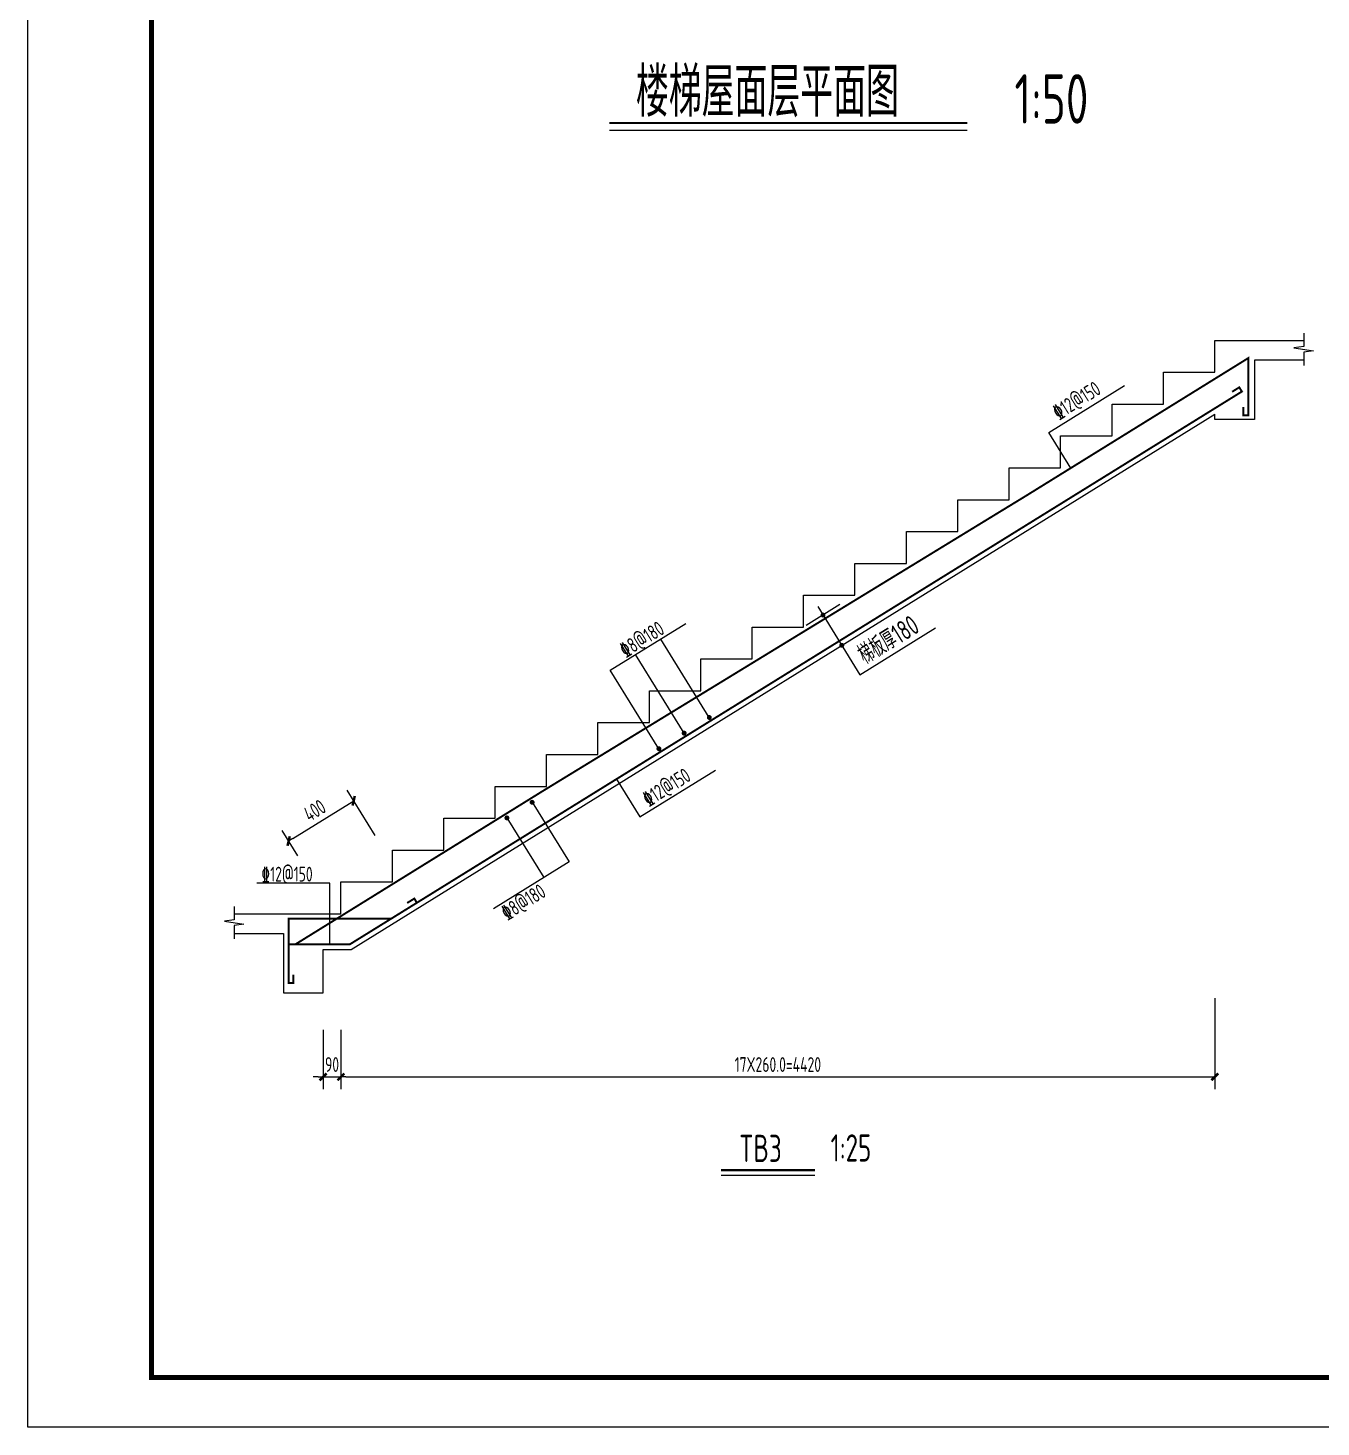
# Model space of a CAD drawing. Extents: x -144902 to 588294, y -160863 to 65494.
# Drawn here: x 203542 to 229701, y -159300 to -130998 of the extents above; entities that cross this region are included whole.
import ezdxf

# ---------------------------------------------------------------- set-up
doc = ezdxf.new("R2010")
doc.units = 0
doc.header["$LTSCALE"] = 100
doc.layers.get('0').update_dxf_attribs({"linetype": 'CONTINUOUS'})
doc.layers.get('Defpoints').update_dxf_attribs({"linetype": 'CONTINUOUS'})
for name, color, linetype in [('1508', 2, 'CONTINUOUS'), ('STAIR', 2, 'CONTINUOUS'), ('TEXT', 7, 'CONTINUOUS'), ('tk', 7, 'CONTINUOUS')]:
    doc.layers.add(name, color=color, linetype=linetype)
doc.styles.get("Standard").update_dxf_attribs({"font": 'tssdeng.shx', "width": 0.7, "bigfont": 'tssdchn.shx'})
doc.styles.add('TSSD_Dimension', font='Tssdeng.shx', dxfattribs={"width": 0.7, "bigfont": 'tssdchn.shx'})
doc.dimstyles.new('TSSD_100_100$0', dxfattribs={"dimtxt": 300, "dimasz": 100, "dimexe": 250, "dimexo": 250, "dimgap": 100, "dimtad": 1, "dimdec": 0, "dimzin": 0, "dimdsep": 46, "dimtxsty": 'TSSD_Dimension', "dimblk": '_tsdbk', "dimblk1": '_tsdbk', "dimblk2": '_tsdbk', "dimsah": 1, "dimcen": 0, "dimclrt": 7, "dimadec": 0, "dimazin": 0, "dimtfac": 1, "dimtdec": 0, "dimtix": 1, "dimtmove": 2, "dimatfit": 3, "dimldrblk": '_tsdbk', "dimfxl": 1, "dimtolj": 1, "dimtzin": 0, "dimarcsym": 0})

# ---------------------------------------------------------------- blocks, each defined once
blk = doc.blocks.new('_tsdbk')
blk.add_line((-1, 0), (0, 0))
at = {"const_width": 0.5}
blk.add_lwpolyline([(-0.7, -0.7), (0.7, 0.7)], dxfattribs=at)
blk = doc.blocks.new('*D1481')
at = {"layer": 'Defpoints', "color": 0}
for p in [(210131, -146631), (210700, -147549), (209131, -147957)]:
    blk.add_point(p, dxfattribs=at)
at = {"layer": 'STAIR', "color": 0, "lineweight": -2}
for p, q in [((210568, -147336), (210000, -146418)), ((208900, -147394), (210046, -146683)), ((208999, -147744), (208683, -147234))]:
    blk.add_line(p, q, dxfattribs=at)
at = {"layer": 'STAIR', "color": 0, "lineweight": -2, "xscale": 100, "yscale": 100, "zscale": 100}
for p, rotation in [((210131, -146631), 31.78299168896542), ((208815, -147446), 211.7829916889654)]:
    blk.add_blockref('_tsdbk', p, dxfattribs=dict(at, rotation=rotation))
at = {"layer": 'STAIR', "color": 7, "insert": (209341, -146826), "char_height": 300, "attachment_point": 5, "rotation": 31.783, "style": 'TSSD_Dimension'}
blk.add_mtext('\\A1;400', dxfattribs=at)
blk = doc.blocks.new('*D1483')
at = {"layer": 'Defpoints', "color": 0}
for p in [(227553, -150373), (209873, -151017), (227553, -152217)]:
    blk.add_point(p, dxfattribs=at)
at = {"layer": 'STAIR', "color": 0, "lineweight": -2}
for p, q in [((227553, -150623), (227553, -152467)), ((209873, -151267), (209873, -152467)), ((209973, -152217), (227453, -152217))]:
    blk.add_line(p, q, dxfattribs=at)
at = {"layer": 'STAIR', "color": 0, "lineweight": -2, "xscale": 100, "yscale": 100, "zscale": 100, "rotation": 180}
blk.add_blockref('_tsdbk', (209873, -152217), dxfattribs=at)
at = {"layer": 'STAIR', "color": 0, "lineweight": -2, "xscale": 100, "yscale": 100, "zscale": 100}
blk.add_blockref('_tsdbk', (227553, -152217), dxfattribs=at)
at = {"layer": 'STAIR', "color": 7, "insert": (218713, -151967), "char_height": 300, "attachment_point": 5, "style": 'TSSD_Dimension'}
blk.add_mtext('\\A1;17X260.0=4420', dxfattribs=at)
blk = doc.blocks.new('*D1484')
at = {"layer": 'Defpoints', "color": 0}
for p in [(209513, -151017), (209873, -151017), (209873, -152217)]:
    blk.add_point(p, dxfattribs=at)
at = {"layer": 'STAIR', "color": 0, "lineweight": -2}
for p, q in [((209513, -151267), (209513, -152467)), ((209873, -151267), (209873, -152467)), ((209413, -152217), (209313, -152217)), ((209513, -152217), (209873, -152217)), ((209973, -152217), (210073, -152217))]:
    blk.add_line(p, q, dxfattribs=at)
at = {"layer": 'STAIR', "color": 0, "lineweight": -2, "xscale": 100, "yscale": 100, "zscale": 100}
blk.add_blockref('_tsdbk', (209513, -152217), dxfattribs=at)
at = {"layer": 'STAIR', "color": 0, "lineweight": -2, "xscale": 100, "yscale": 100, "zscale": 100, "rotation": 180}
blk.add_blockref('_tsdbk', (209873, -152217), dxfattribs=at)
at = {"layer": 'STAIR', "color": 7, "insert": (209693, -151967), "char_height": 300, "attachment_point": 5, "style": 'TSSD_Dimension'}
blk.add_mtext('\\A1;90', dxfattribs=at)
blk = doc.blocks.new('A1tk')
at = {"layer": 'tk', "color": 5}
blk.add_lwpolyline([(0, 0), (0, 59400), (84100, 59400), (84100, 0)], close=True, dxfattribs=at)
at = {"layer": 'tk', "const_width": 100}
blk.add_lwpolyline([(2500, 1000), (83100, 1000), (83100, 58400), (2500, 58400)], close=True, dxfattribs=at)

msp = doc.modelspace()

# ---------------------------------------------------------------- linework, layer by layer
at = {"layer": 'STAIR'}
for p, q in [((227552.966, -137962.667), (227552.966, -137318.267)), ((227552.966, -137318.267), (229352.966, -137318.267)), ((229352.966, -137718.267), (228352.966, -137718.267)), ((228352.966, -137718.267), (228352.966, -138918.267)), ((226512.966, -138607.067), (226512.966, -137962.667)), ((226512.966, -137962.667), (227552.966, -137962.667)), ((225472.966, -139251.467), (225472.966, -138607.067)), ((225472.966, -138607.067), (226512.966, -138607.067)), ((210077.948, -149637.467), (227552.966, -138809.677)), ((227552.966, -138918.267), (227552.966, -138809.677)), ((228352.966, -138918.267), (227552.966, -138918.267)), ((224432.966, -139895.867), (224432.966, -139251.467)), ((224432.966, -139251.467), (225472.966, -139251.467)), ((223392.966, -140540.267), (223392.966, -139895.867)), ((223392.966, -139895.867), (224432.966, -139895.867)), ((222352.966, -141184.667), (222352.966, -140540.267)), ((222352.966, -140540.267), (223392.966, -140540.267)), ((221312.966, -141829.067), (221312.966, -141184.667)), ((221312.966, -141184.667), (222352.966, -141184.667)), ((220272.966, -142473.467), (220272.966, -141829.067)), ((220272.966, -141829.067), (221312.966, -141829.067)), ((219232.966, -143117.867), (219232.966, -142473.467)), ((219232.966, -142473.467), (220272.966, -142473.467)), ((219966.426, -142663.404), (219286.387, -143084.767)), ((218192.966, -143762.267), (218192.966, -143117.867)), ((218192.966, -143117.867), (219232.966, -143117.867)), ((217326.085, -144946.421), (216342.323, -143358.724)), ((216816.055, -145262.443), (215832.294, -143674.746)), ((217152.966, -144406.667), (217152.966, -143762.267)), ((217152.966, -143762.267), (218192.966, -143762.267)), ((216112.966, -145051.067), (216112.966, -144406.667)), ((216112.966, -144406.667), (217152.966, -144406.667)), ((215072.966, -145695.467), (215072.966, -145051.067)), ((215072.966, -145051.067), (216112.966, -145051.067)), ((214032.966, -146339.867), (214032.966, -145695.467)), ((214032.966, -145695.467), (215072.966, -145695.467)), ((212992.966, -146984.267), (212992.966, -146339.867)), ((212992.966, -146339.867), (214032.966, -146339.867)), ((211952.966, -147628.667), (211952.966, -146984.267)), ((211952.966, -146984.267), (212992.966, -146984.267)), ((213230.894, -146978.011), (213978.813, -148185.081)), ((210912.966, -148273.067), (210912.966, -147628.667)), ((210912.966, -147628.667), (211952.966, -147628.667)), ((209872.966, -148917.467), (209872.966, -148273.067)), ((209872.966, -148273.067), (210912.966, -148273.067)), ((207712.966, -148917.467), (209872.966, -148917.467)), ((207712.966, -149317.467), (208712.966, -149317.467)), ((208712.966, -149317.467), (208712.966, -150517.467)), ((209512.966, -150517.467), (209512.966, -149637.467)), ((209512.966, -149637.467), (210077.948, -149637.467)), ((208712.966, -150517.467), (209512.966, -150517.467))]:
    msp.add_line(p, q, dxfattribs=at)
at = {"layer": 'STAIR', "color": 4}
msp.add_line((217563.849, -154202.399), (219463.849, -154202.399), dxfattribs=at)
at = {"layer": 'STAIR'}
for points in [[(229352.966, -137168.267), (229352.966, -137441.267), (229154.543, -137466.334), (229549.618, -137528.907), (229351.195, -137553.974), (229351.195, -137826.974)], [(224639.239, -139900.368), (224192.715, -139179.721), (225722.804, -138231.655)], [(219521.066, -142704.075), (220374.325, -144081.155), (221904.414, -143133.089)], [(216306.026, -145578.465), (215322.264, -143990.768), (216852.352, -143042.702)], [(215447.843, -146192.557), (215921.876, -146957.601), (217451.964, -146009.535)], [(213740.923, -146661.989), (214488.842, -147869.059), (212958.754, -148817.125)], [(209648.009, -149537.169), (209648.009, -148296.619), (208172.376, -148296.619)], [(207712.966, -148767.467), (207712.966, -149040.467), (207514.543, -149065.534), (207909.618, -149128.107), (207711.195, -149153.174), (207711.195, -149426.174)]]:
    msp.add_lwpolyline(points, dxfattribs=at)
at = {"layer": 'STAIR', "color": 2, "const_width": 40}
msp.add_lwpolyline([(228130.296, -138665.295), (228130.296, -138835.295), (228230.296, -138835.295), (228230.296, -137675.295), (223741.475, -140456.637), (213970.803, -146425.44), (208948.77, -149537.169)], dxfattribs=at)
at = {"layer": 'STAIR', "const_width": 40}
for points in [[(208912.668, -150147.169), (208912.668, -150317.169), (208812.668, -150317.169), (208812.668, -149537.169), (210049.959, -149537.169), (228100.296, -138352.903), (228047.625, -138267.898), (227903.117, -138357.438)], [(211410.037, -148694.444), (211357.367, -148609.439), (211212.859, -148698.978)], [(210889.189, -149017.169), (208812.668, -149017.169), (208812.668, -149537.169)]]:
    msp.add_lwpolyline(points, dxfattribs=at)
at = {"layer": 'STAIR', "const_width": 50}
for points in [[(219601.406, -142874.085, 1), (219651.406, -142874.085, 1)], [(219980.633, -143486.121, 1), (220030.633, -143486.121, 1)], [(217301.085, -144946.421, 1), (217351.085, -144946.421, 1)], [(216791.055, -145262.443, 1), (216841.055, -145262.443, 1)], [(216281.026, -145578.465, 1), (216331.026, -145578.465, 1)], [(213715.923, -146661.989, 1), (213765.923, -146661.989, 1)], [(213205.894, -146978.011, 1), (213255.894, -146978.011, 1)]]:
    msp.add_lwpolyline(points, format="xyb", close=True, dxfattribs=at)
at = {"layer": 'STAIR', "color": 4, "const_width": 50}
msp.add_lwpolyline([(217563.849, -154102.399), (219463.849, -154102.399)], dxfattribs=at)
at = {"layer": 'TEXT', "const_width": 40}
msp.add_lwpolyline([(215304.603, -132921.358), (222544.22, -132921.358)], dxfattribs=at)
at = {"layer": 'TEXT'}
msp.add_lwpolyline([(215304.603, -133066.132), (222544.22, -133066.132)], dxfattribs=at)

# ---------------------------------------------------------------- block references
at = {"layer": '1508'}
msp.add_blockref('A1tk', (203541.688, -159300.016), dxfattribs=at)

# ---------------------------------------------------------------- texts
at = {"layer": 'STAIR', "width": 0.7}
for s, height, p in [('%%13212@150', 300, (224391.706, -138931.601)), ('梯板厚180', 400, (220491.665, -143890.809)), ('%%1328@180', 300, (215630.422, -143741.013)), ('%%13212@150', 300, (216095.415, -146755.006)), ('%%1328@180', 300, (213233.618, -149056.914))]:
    msp.add_text(s, height=height, rotation=31.7829917, dxfattribs=at).set_placement(p)
msp.add_text('%%13212@150', height=300, dxfattribs=at).set_placement((208262.833, -148265.389))
at = {"layer": 'STAIR', "color": 4, "width": 0.7}
for s, p in [('TB3', (217930.289, -153938.202)), ('1:25', (219780.525, -153929.54))]:
    msp.add_text(s, height=550, dxfattribs=at).set_placement(p)
at = {"layer": 'TEXT', "text_generation_flag": 6, "width": 0.7}
for s, p in [('楼梯屋面层平面图', (215841.258, -132794.231)), ('1:50', (223500.784, -132932.478))]:
    msp.add_text(s, height=1000, rotation=180, dxfattribs=at).set_placement(p)

# ---------------------------------------------------------------- dimensions: what is measured, and where the dimension line sits
at = {"layer": 'STAIR'}
dim = msp.add_linear_dim(base=(210131.321, -146630.718), p1=(209130.794, -147956.502), p2=(210700.161, -147548.771), angle=31.7829917, text='400', dimstyle='TSSD_100_100$0', override={"dimzin": 8}, dxfattribs=at)
dim.commit()
dim.dimension.update_dxf_attribs({"geometry": '*D1481', "text_midpoint": (209341.371, -146826.083)})
for base, p1, p2, text, picture, middle in [((227552.966, -152217.467), (209872.966, -151017.467), (227552.966, -150373.067), '17X260.0=4420', '*D1483', (218712.966, -151967.467)), ((209872.966, -152217.467), (209512.966, -151017.467), (209872.966, -151017.467), '90', '*D1484', (209692.966, -151967.467))]:
    dim = msp.add_linear_dim(base=base, p1=p1, p2=p2, text=text, dimstyle='TSSD_100_100$0', override={"dimzin": 8}, dxfattribs=at)
    dim.commit()
    dim.dimension.update_dxf_attribs({"geometry": picture, "text_midpoint": middle})

doc.saveas('drawing.dxf')
